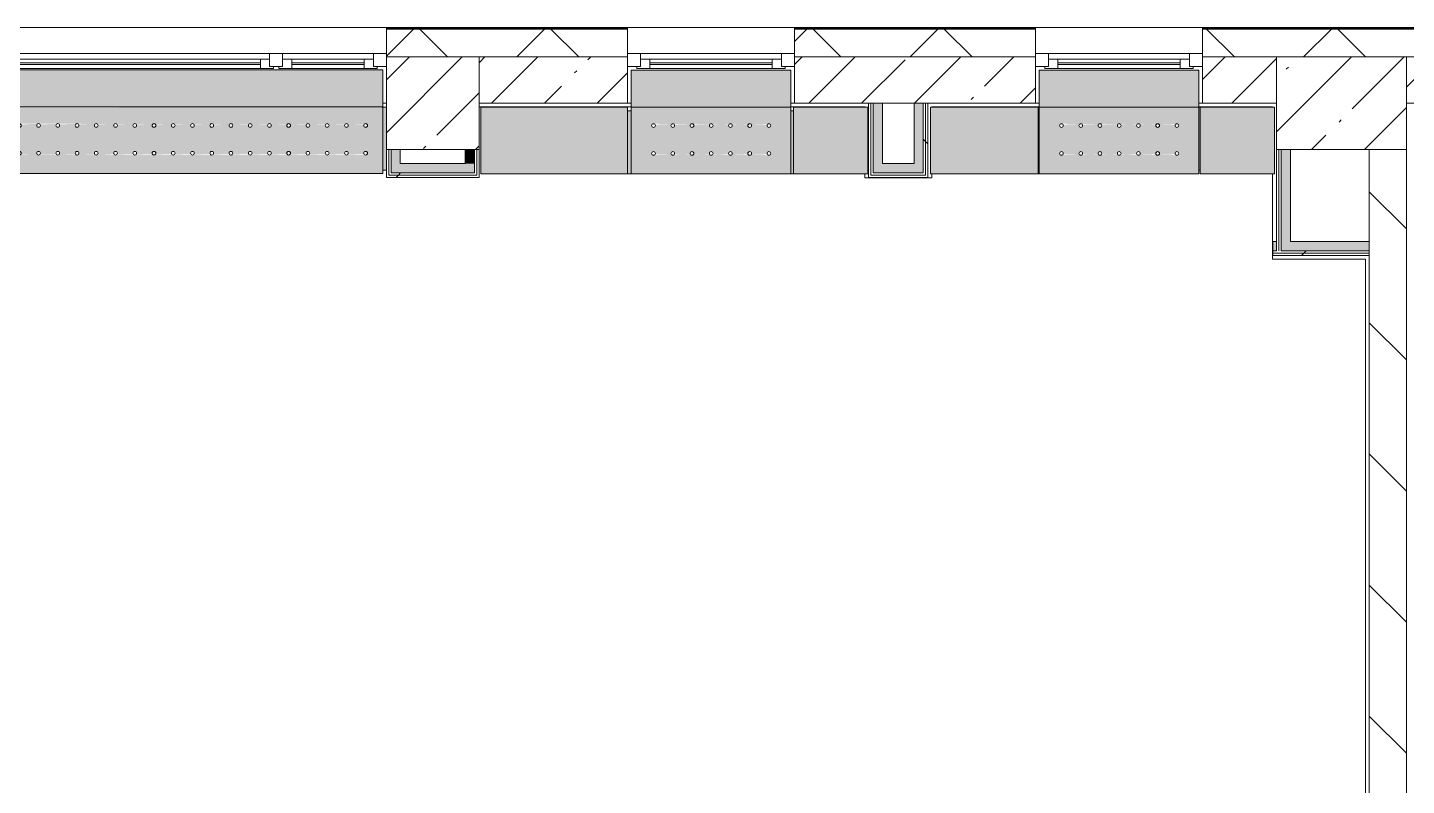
# Model space of a CAD drawing. Header units: millimetres. Extents: x 39815 to 261742, y -8553 to 29000.
# Drawn here: x 238347 to 245782, y 17471 to 21558 of the extents above; entities that cross this region are included whole.
import ezdxf

# ---------------------------------------------------------------- set-up
doc = ezdxf.new("R2010")
doc.units = ezdxf.units.MM
for name, color, linetype, lineweight, true_color in [('A-FLOR-1', 7, 'Continuous', 5, 0xaaaaaa), ('I-WALL-1', 7, 'Continuous', 5, 0xe7e7e7), ('I-WALL-2', 7, 'Continuous', 9, 0xe7e7e7), ('Знаки-2', 7, 'Continuous', 5, 0xd7cfbf)]:
    doc.layers.add(name, color=color, linetype=linetype, lineweight=lineweight, true_color=true_color)
for name, color, linetype, lineweight in [('A-GLAZ-2', 7, 'Continuous', 5), ('A-WALL-2', 7, 'Continuous', 9), ('A-WALL-4', 7, 'Continuous', 5), ('I-WALL-3', 7, 'Continuous', 5), ('S-COLS', 7, 'Continuous', 5), ('Знаки', 7, 'Continuous', 5)]:
    doc.layers.add(name, color=color, linetype=linetype, lineweight=lineweight)
pattern_1 = [(45, (134731.94, 0), (-530.33, 530.33), []), (135, (134731.94, 0), (-530.33, -530.33), [])]

# ---------------------------------------------------------------- blocks, each defined once
blk = doc.blocks.new('120_Окно_СКБ_2Ст_Фрамуга сверху - 120_Окно_СКБ_2Ст_2300х2500_h_ ДОО-23103760-Общий план 2 этажа с размещением фрагментов 2_8-2_11')
at = {"layer": 'A-GLAZ-2'}
for p, q in [((-1150, -127), (-1150, -57)), ((-1150, -57), (-1080, -57)), ((1150, -57), (-1150, -57)), ((-1080, -57), (-1080, -127)), ((-1080, -57), (1080, -57)), ((520, -127), (520, -57)), ((520, -57), (590, -57)), ((590, -57), (590, -127)), ((1080, -127), (1080, -57)), ((1080, -57), (1150, -57)), ((1150, -57), (1150, -127)), ((-1080, -127), (-1150, -127)), ((-1150, -127), (-1100, -127)), ((-1080, -127), (-1100, -127)), ((-1100, -127), (-1100, -137)), ((-1100, -137), (540, -137)), ((540, -137), (-1100, -137)), ((520, -87), (-1080, -87)), ((-1080, -87), (-1080, -127)), ((-1030, -137), (-1030, -87)), ((-1030, -107), (470, -107)), ((470, -117), (-1030, -117)), ((470, -137), (470, -87)), ((520, -127), (520, -87)), ((590, -127), (520, -127)), ((540, -127), (520, -127)), ((540, -127), (570, -127)), ((540, -127), (570, -127)), ((540, -137), (540, -127)), ((590, -127), (570, -127)), ((570, -127), (570, -137)), ((570, -137), (1100, -137)), ((1100, -137), (570, -137)), ((1080, -87), (590, -87)), ((590, -87), (590, -127)), ((640, -137), (640, -87)), ((640, -107), (1030, -107)), ((1030, -117), (640, -117)), ((1030, -137), (1030, -87)), ((1080, -127), (1080, -87)), ((1150, -127), (1080, -127)), ((1100, -127), (1080, -127)), ((1100, -127), (1149.8, -127)), ((1100, -137), (1100, -127))]:
    blk.add_line(p, q, dxfattribs=at)
blk = doc.blocks.new('120_Окно_СКБ_1Ст - 120_Окно_СКБ_1Ст 900х2500_h_ с форточкой-22877787-Общий план 2 этажа с размещением фрагментов 2_8-2_11')
at = {"layer": 'A-GLAZ-2'}
for p, q in [((-450, -127), (-450, -57)), ((-450, -57), (-380, -57)), ((450, -57), (-450, -57)), ((-380, -57), (-380, -127)), ((380, -127), (380, -57)), ((380, -57), (450, -57)), ((450, -57), (450, -127)), ((-380, -127), (-450, -127)), ((-450, -127), (-400, -127)), ((-380, -127), (-400, -127)), ((-400, -127), (-400, -137)), ((-400, -137), (400, -137)), ((400, -137), (-400, -137)), ((380, -87), (-380, -87)), ((-380, -87), (-380, -127)), ((-330, -137), (-330, -87)), ((-330, -107), (330, -107)), ((330, -117), (-330, -117)), ((330, -137), (330, -87)), ((380, -127), (380, -87)), ((450, -127), (380, -127)), ((400, -127), (380, -127)), ((400, -127), (450, -127)), ((400, -137), (400, -127))]:
    blk.add_line(p, q, dxfattribs=at)
blk = doc.blocks.new('BSC_Колонна _Прямоугольная - 500х500-23282986-Общий план 2 этажа с размещением фрагментов 2_8-2_11')
at = {"layer": 'S-COLS'}
h = blk.add_hatch(dxfattribs=at)
h.set_pattern_fill('FP_151', color=256, style=0, pattern_type=2)
h.set_pattern_definition([(45, (-105800, -21150), (-285.1231, 285.1231), []), (45, (-105514.88, -21150), (-285.1231, 285.1231), [504.031, -100.806, 16.764, -84.042])])
h.paths.add_polyline_path([(-250, -250), (250, -250), (250, 250), (-250, 250), (-250, 79.2)])
for p, q in [((250, 250), (-250, 250)), ((-250, 250), (-250, -250)), ((250, -250), (250, 250)), ((-250, -250), (250, -250))]:
    blk.add_line(p, q, dxfattribs=at)
blk = doc.blocks.new('BSC_Колонна _Прямоугольная - 700х500-V225-Общий план 2 этажа с размещением фрагментов 2_8-2_11')
at = {"layer": 'S-COLS'}
h = blk.add_hatch(dxfattribs=at)
h.set_pattern_fill('FP_163', color=256, style=0, pattern_type=2)
h.set_pattern_definition([(45, (-110700, -21150), (-285.1231, 285.1231), []), (45, (-110414.88, -21150), (-285.1231, 285.1231), [504.031, -100.806, 16.764, -84.042])])
h.paths.add_polyline_path([(-315, -250), (350, -250), (350, 250), (-350, 250), (-350, -250)])
for p, q in [((350, 250), (-350, 250)), ((-350, 250), (-350, -250)), ((350, -250), (350, 250)), ((-350, -250), (350, -250))]:
    blk.add_line(p, q, dxfattribs=at)
blk = doc.blocks.new('Зашивка радиатора_ с перфорацией М7_1 - Зашивка радиатора_ с перфорацией М7_1-V329-Общий план 2 этажа с размещением фрагментов 2_8-2_11')
at = {"layer": 'Знаки-2'}
blk.add_hatch(color=256, dxfattribs=at).paths.add_polyline_path([(925.3, 180), (1890, 180), (1890, 380), (-370, 380), (-370, 180), (648.1, 180)])
h = blk.add_hatch(color=256, dxfattribs=at)
h.paths.add_polyline_path([(-359.5, -179.9), (1890, -179.9), (1890, 180), (-359.5, 175.1), (-359.5, -179)])
h.paths.add_polyline_path([(648.1, -79.6), (-286.2, -74.6), (-286.2, -64.6), (-277.5, -59.6), (-268.8, -64.6), (-268.8, -74.6), (-272.5, -78.3), (-183.2, -72.8), (-182.4, -64.6), (-173.7, -59.6), (-165.1, -64.6), (-165.1, -74.6), (-168.7, -78.3), (-78.7, -74.6), (-78.7, -64.6), (-70, -59.6), (-61.3, -64.6), (-61.3, -74.6), (-65, -78.3), (25.1, -74.6), (25.1, -64.6), (33.8, -59.6), (42.4, -64.6), (42.4, -74.6), (38.8, -78.3), (128.8, -74.6), (128.8, -64.6), (137.5, -59.6), (146.2, -64.6), (146.2, -74.6), (142.5, -78.3), (232.6, -74.6), (232.6, -64.6), (241.3, -59.6), (249.9, -64.6), (249.9, -74.6), (246.3, -78.3), (336.3, -74.6), (336.3, -64.6), (345, -59.6), (353.7, -64.6), (353.7, -74.6), (350, -78.3), (440.1, -74.6), (440.1, -64.6), (448.8, -59.6), (457.4, -64.6), (457.4, -74.6), (453.8, -78.3), (543.8, -74.6), (543.8, -64.6), (552.5, -59.6), (561.2, -64.6), (561.2, -74.6), (557.5, -78.3), (647.6, -74.6), (648.1, -63.9), (656.2, -59.6), (664.9, -64.6), (664.9, -74.6), (661.3, -78.3), (751.3, -74.6), (751.3, -64.6), (760, -59.6), (768.7, -64.6), (768.7, -74.6), (765, -78.3), (855.1, -74.6), (855.1, -64.6), (863.7, -59.6), (872.4, -64.6), (872.4, -74.6), (868.8, -78.3), (958.8, -74.6), (958.8, -64.6), (967.5, -59.6), (976.2, -64.6), (976.2, -74.6), (972.5, -78.3), (1062.6, -74.6), (1062.6, -64.6), (1071.2, -59.6), (1079.9, -64.6), (1079.9, -74.6), (1076.3, -78.3), (1166.3, -74.6), (1166.3, -64.6), (1175, -59.6), (1183.7, -64.6), (1183.7, -74.6), (1180, -78.3), (1270.1, -74.6), (1270.1, -64.6), (1278.8, -59.6), (1287.4, -64.6), (1287.4, -74.6), (1283.8, -78.3), (1373.8, -74.6), (1373.8, -64.6), (1382.5, -59.6), (1391.2, -64.6), (1391.2, -74.6), (1387.5, -78.3), (1477.6, -74.6), (1477.6, -64.6), (1486.2, -59.6), (1494.9, -64.6), (1494.9, -74.6), (1491.3, -78.3), (1581.3, -74.6), (1581.3, -64.6), (1590, -59.6), (1598.7, -64.6), (1598.7, -74.6), (1595, -78.3), (1685.1, -74.6), (1685.1, -64.6), (1693.8, -59.6), (1702.4, -64.6), (1702.4, -74.6), (1698.8, -78.3), (1788.8, -74.6), (1788.8, -64.6), (1797.5, -59.6), (1806.2, -64.6), (1806.2, -74.6), (1797.5, -79.6), (1756.6, -79.3), (656.2, -79.6)])
h.paths.add_polyline_path([(241.3, 70.4), (232.6, 75.4), (232.6, 85.4), (236.3, 89), (146.2, 85.4), (146.2, 75.4), (137.5, 70.4), (128.8, 75.4), (128.8, 85.4), (132.5, 89), (42.4, 85.4), (42.4, 75.4), (33.8, 70.4), (25.1, 75.4), (25.1, 85.4), (28.8, 89), (-61.3, 85.4), (-61.3, 75.4), (-70, 70.4), (-78.7, 75.4), (-78.7, 85.4), (-75, 89), (-165.1, 85.4), (-165.1, 75.4), (-173.7, 70.4), (-183.2, 77.2), (-182.4, 85.4), (-183.2, 89), (-268.8, 85.4), (-268.8, 75.4), (-277.5, 70.4), (-286.2, 75.4), (-286.2, 85.4), (-277.5, 90.4), (-274.9, 90), (1806.2, 85.4), (1806.2, 75.4), (1797.5, 70.4), (1788.8, 75.4), (1788.8, 85.4), (1792.5, 89), (1702.4, 85.4), (1702.4, 75.4), (1693.8, 70.4), (1685.1, 75.4), (1685.1, 85.4), (1688.8, 89), (1598.7, 85.4), (1598.7, 75.4), (1590, 70.4), (1581.3, 75.4), (1581.3, 85.4), (1585, 89), (1494.9, 85.4), (1494.9, 75.4), (1486.2, 70.4), (1477.6, 75.4), (1477.6, 85.4), (1479.5, 89), (1391.2, 85.4), (1391.2, 75.4), (1382.5, 70.4), (1373.8, 75.4), (1373.8, 85.4), (1377.5, 89), (1287.4, 85.4), (1287.4, 75.4), (1278.8, 70.4), (1270.1, 75.4), (1270.1, 85.4), (1273.8, 89), (1183.7, 85.4), (1183.7, 75.4), (1175, 70.4), (1166.3, 75.4), (1166.3, 85.4), (1170, 89), (1079.9, 85.4), (1079.9, 75.4), (1071.2, 70.4), (1062.6, 75.4), (1062.6, 85.4), (1066.3, 89), (976.2, 85.4), (976.2, 75.4), (967.5, 70.4), (958.8, 75.4), (958.8, 85.4), (962.5, 89), (872.4, 85.4), (872.4, 75.4), (863.7, 70.4), (855.1, 75.4), (855.1, 85.4), (858.8, 89), (768.7, 85.4), (768.7, 75.4), (760, 70.4), (751.3, 75.4), (751.3, 85.4), (755, 89), (664.9, 85.4), (664.9, 75.4), (656.2, 70.4), (647.6, 75.4), (648.1, 86.1), (648.1, 89), (561.2, 85.4), (561.2, 75.4), (552.5, 70.4), (543.8, 75.4), (543.8, 85.4), (547.5, 89), (457.4, 85.4), (457.4, 75.4), (448.8, 70.4), (440.1, 75.4), (440.1, 85.4), (443.8, 89), (353.7, 85.4), (353.7, 75.4), (345, 70.4), (336.3, 75.4), (336.3, 85.4), (340, 89), (249.9, 85.4), (249.9, 75.4), (243.8, 70.7)])
at = {"layer": 'Знаки'}
for p, q in [((1890, 380), (-370, 380)), ((-370, 380), (-370, 180)), ((1890, 180), (1890, 380)), ((-370, 180), (1890, 180)), ((1890, 180), (-370, 180)), ((1890, -179.9), (1890, 180)), ((-359.5, -179.9), (1890, -179.9))]:
    blk.add_line(p, q, dxfattribs=at)
for centre, start, end in [((-277.5, 80.4), 0, 180), ((-277.5, 80.4), 180, 360), ((-173.7, 80.4), 0, 180), ((-173.7, 80.4), 180, 0), ((-70, 80.4), 0, 180), ((-70, 80.4), 180, 0), ((33.8, 80.4), 0, 180), ((33.8, 80.4), 180, 360), ((137.5, 80.4), 0, 180), ((137.5, 80.4), 180, 0), ((241.3, 80.4), 0, 180), ((241.3, 80.4), 180, 0), ((345, 80.4), 0, 180), ((345, 80.4), 180, 0), ((448.8, 80.4), 0, 180), ((448.8, 80.4), 180, 0), ((552.5, 80.4), 0, 180), ((552.5, 80.4), 180, 360), ((656.2, 80.4), 0, 180), ((656.2, 80.4), 180, 0), ((760, 80.4), 0, 180), ((760, 80.4), 180, 0), ((863.7, 80.4), 0, 180), ((863.7, 80.4), 180, 0), ((967.5, 80.4), 0, 180), ((967.5, 80.4), 180, 0), ((1071.2, 80.4), 0, 180), ((1071.2, 80.4), 180, 0), ((1175, 80.4), 0, 180), ((1175, 80.4), 180, 0), ((1278.8, 80.4), 0, 180), ((1278.8, 80.4), 180, 0), ((1382.5, 80.4), 0, 180), ((1382.5, 80.4), 180, 0), ((1486.2, 80.4), 0, 180), ((1486.2, 80.4), 180, 360), ((1590, 80.4), 0, 180), ((1590, 80.4), 180, 0), ((1693.8, 80.4), 0, 180), ((1693.8, 80.4), 180, 360), ((1797.5, 80.4), 0, 180), ((1797.5, 80.4), 180, 0), ((-277.5, -69.6), 0, 180), ((-277.5, -69.6), 180, 0), ((-173.7, -69.6), 0, 180), ((-173.7, -69.6), 180, 0), ((-70, -69.6), 0, 180), ((-70, -69.6), 180, 0), ((33.8, -69.6), 0, 180), ((33.8, -69.6), 180, 0), ((137.5, -69.6), 0, 180), ((137.5, -69.6), 180, 0), ((241.3, -69.6), 0, 180), ((241.3, -69.6), 180, 0), ((345, -69.6), 0, 180), ((345, -69.6), 180, 0), ((448.8, -69.6), 0, 180), ((448.8, -69.6), 180, 0), ((552.5, -69.6), 0, 180), ((552.5, -69.6), 180, 0), ((656.2, -69.6), 0, 180), ((656.2, -69.6), 180, 0), ((760, -69.6), 0, 180), ((760, -69.6), 180, 0), ((863.7, -69.6), 0, 180), ((863.7, -69.6), 180, 0), ((967.5, -69.6), 0, 180), ((967.5, -69.6), 180, 0), ((1071.2, -69.6), 0, 180), ((1071.2, -69.6), 180, 0), ((1175, -69.6), 0, 180), ((1175, -69.6), 180, 0), ((1278.8, -69.6), 0, 180), ((1278.8, -69.6), 180, 0), ((1382.5, -69.6), 0, 180), ((1382.5, -69.6), 180, 0), ((1486.2, -69.6), 0, 180), ((1486.2, -69.6), 180, 0), ((1590, -69.6), 0, 180), ((1590, -69.6), 180, 0), ((1693.8, -69.6), 0, 180), ((1693.8, -69.6), 180, 0), ((1797.5, -69.6), 0, 180), ((1797.5, -69.6), 180, 0)]:
    blk.add_arc(centre, 10, start, end, dxfattribs=at)
blk = doc.blocks.new('Зашивка радиатора_ с перфорацией М1_1 - Зашивка радиатора_ с перфорацией М1_1-V328-Общий план 2 этажа с размещением фрагментов 2_8-2_11')
at = {"layer": 'Знаки-2'}
blk.add_hatch(color=256, dxfattribs=at).paths.add_polyline_path([(-82.9, 180), (430, 180), (430, 380), (-430, 380), (-430, 180), (-360, 180)])
h = blk.add_hatch(color=256, dxfattribs=at)
h.paths.add_polyline_path([(-430, -179.9), (430.2, -179.9), (430.2, 180), (-430, 180)])
h.paths.add_polyline_path([(312.2, -79.6), (309.7, -79.3), (-318.9, -74.6), (-318.9, -64.6), (-310.3, -59.6), (-301.6, -64.6), (-301.6, -74.6), (-305.2, -78.3), (-215.2, -74.6), (-215.2, -64.6), (-206.5, -59.6), (-197.8, -64.6), (-197.8, -74.6), (-201.5, -78.3), (-111.4, -74.6), (-111.4, -64.6), (-102.8, -59.6), (-94.1, -64.6), (-94.1, -74.6), (-97.7, -78.3), (-7.7, -74.6), (-7.7, -64.6), (1, -59.6), (9.7, -64.6), (9.7, -74.6), (6, -78.3), (96.1, -74.6), (96.1, -64.6), (104.7, -59.6), (113.4, -64.6), (113.4, -74.6), (109.8, -78.3), (199.8, -74.6), (199.8, -64.6), (208.5, -59.6), (217.2, -64.6), (217.2, -74.6), (213.5, -78.3), (303.6, -74.6), (303.6, -64.6), (312.2, -59.6), (320.9, -64.6), (320.9, -74.6), (314.8, -79.3)])
h.paths.add_polyline_path([(-102.8, 70.4), (-111.4, 75.4), (-111.4, 85.4), (-107.7, 89), (-197.8, 85.4), (-197.8, 75.4), (-206.5, 70.4), (-215.2, 75.4), (-215.2, 85.4), (-211.5, 89), (-301.6, 85.4), (-301.6, 75.4), (-310.3, 70.4), (-318.9, 75.4), (-318.9, 85.4), (-310.3, 90.4), (-307.7, 90), (320.9, 85.4), (320.9, 75.4), (312.2, 70.4), (303.6, 75.4), (303.6, 85.4), (307.3, 89), (217.2, 85.4), (217.2, 75.4), (208.5, 70.4), (199.8, 75.4), (199.8, 85.4), (203.5, 89), (113.4, 85.4), (113.4, 75.4), (104.7, 70.4), (96.1, 75.4), (96.1, 85.4), (99.8, 89), (9.7, 85.4), (9.7, 75.4), (1, 70.4), (-7.7, 75.4), (-7.7, 85.4), (-4, 89), (-94.1, 85.4), (-94.1, 75.4), (-100.2, 70.7)])
at = {"layer": 'Знаки'}
for p, q in [((430, 380), (-430, 380)), ((-430, 380), (-430, 180)), ((430, 180), (430, 380)), ((-430, 180), (430, 180)), ((430.2, 180), (-430, 180)), ((-430, 180), (-430, -179.9)), ((430.2, -179.9), (430.2, 180)), ((-430, -179.9), (430.2, -179.9))]:
    blk.add_line(p, q, dxfattribs=at)
for centre, start, end in [((-310.3, 80.4), 180, 0), ((-310.3, 80.4), 0, 180), ((-206.5, 80.4), 0, 180), ((-206.5, 80.4), 180, 360), ((-102.8, 80.4), 0, 180), ((-102.8, 80.4), 180, 0), ((1, 80.4), 0, 180), ((1, 80.4), 180, 0), ((104.7, 80.4), 0, 180), ((104.7, 80.4), 180, 360), ((208.5, 80.4), 0, 180), ((208.5, 80.4), 180, 0), ((312.2, 80.4), 0, 180), ((312.2, 80.4), 180, 0), ((-310.3, -69.6), 0, 180), ((-310.3, -69.6), 180, 0), ((-206.5, -69.6), 0, 180), ((-206.5, -69.6), 180, 0), ((-102.8, -69.6), 0, 180), ((-102.8, -69.6), 180, 0), ((1, -69.6), 0, 180), ((1, -69.6), 180, 0), ((104.7, -69.6), 0, 180), ((104.7, -69.6), 180, 0), ((208.5, -69.6), 0, 180), ((208.5, -69.6), 180, 0), ((312.2, -69.6), 0, 180), ((312.2, -69.6), 180, 0)]:
    blk.add_arc(centre, 10, start, end, dxfattribs=at)
blk = doc.blocks.new('Зашивка без перфорации М3_2_1 - М3_2_9-V330-Общий план 2 этажа с размещением фрагментов 2_8-2_11')
at = {"layer": 'Знаки-2'}
blk.add_hatch(color=256, dxfattribs=at).paths.add_polyline_path([(-430, -179.9), (360.2, -179.9), (360.2, 180), (-430, 180)])
at = {"layer": 'Знаки'}
for p, q in [((360.2, 180), (-430, 180)), ((-430, 180), (-430, -179.9)), ((360.2, -179.9), (360.2, 180)), ((-430, -179.9), (360.2, -179.9))]:
    blk.add_line(p, q, dxfattribs=at)
blk = doc.blocks.new('Зашивка без перфорации М3_2_1 - М3_2_15-31189115-Общий план 2 этажа с размещением фрагментов 2_8-2_11')
at = {"layer": 'Знаки-2'}
blk.add_hatch(color=256, dxfattribs=at).paths.add_polyline_path([(-430, -179.9), (150.2, -179.9), (150.2, 180), (-430, 180)])
at = {"layer": 'Знаки'}
for p, q in [((150.2, 180), (-430, 180)), ((-430, 180), (-430, -179.9)), ((150.2, -179.9), (150.2, 180)), ((-430, -179.9), (150.2, -179.9))]:
    blk.add_line(p, q, dxfattribs=at)
blk = doc.blocks.new('Зашивка без перфорации М3_2_1 - М3_2_13-31189094-Общий план 2 этажа с размещением фрагментов 2_8-2_11')
at = {"layer": 'Знаки-2'}
blk.add_hatch(color=256, dxfattribs=at).paths.add_polyline_path([(-29.8, -179.9), (-29.8, 180), (-430, 180), (-430, -179.9)])
at = {"layer": 'Знаки'}
for p, q in [((-29.8, 180), (-430, 180)), ((-430, 180), (-430, -179.9)), ((-29.8, -179.9), (-29.8, 180)), ((-430, -179.9), (-29.8, -179.9))]:
    blk.add_line(p, q, dxfattribs=at)
blk = doc.blocks.new('Зашивка_ торцевая панель - Зашивка_ торцевая панель Т2-V332-Общий план 2 этажа с размещением фрагментов 2_8-2_11')
at = {"layer": 'Знаки-2'}
blk.add_hatch(color=256, dxfattribs=at).paths.add_polyline_path([(-430, 180), (-430, -160), (-410.5, -160), (-410.5, 180)])
at = {"layer": 'Знаки'}
for p, q in [((-430, 180), (-410.5, 180)), ((-430, -160), (-406, -160))]:
    blk.add_line(p, q, dxfattribs=at)
blk = doc.blocks.new('Зашивка_ опоясывающая панель - Зашивка_ опоясывающая панель Т2_1-V333-Общий план 2 этажа с размещением фрагментов 2_8-2_11')
at = {"layer": 'Знаки-2'}
blk.add_hatch(color=256, dxfattribs=at).paths.add_polyline_path([(-429, 180), (-429.2, 179.9), (-429.2, -160), (-408.4, -160), (-408.4, 180)])
at = {"layer": 'Знаки'}
for p, q in [((-430, 180), (-406, 180)), ((-429.2, -160), (-408.4, -160))]:
    blk.add_line(p, q, dxfattribs=at)
blk = doc.blocks.new('Зашивка_ опоясывающая панель - Зашивка_ опоясывающая панель Т2_1-V334-Общий план 2 этажа с размещением фрагментов 2_8-2_11')
at = {"layer": 'Знаки-2'}
blk.add_hatch(color=256, dxfattribs=at).paths.add_polyline_path([(-412, 180), (-426.2, 179.9), (-426.2, -160), (-411.9, -160), (-411.9, 179.9), (-412, 180)])
at = {"layer": 'Знаки'}
for p, q in [((-430, 180), (-406, 180)), ((-426.2, -160), (-411.9, -160))]:
    blk.add_line(p, q, dxfattribs=at)
blk = doc.blocks.new('Зашивка_ опоясывающая панель - Зашивка_ опоясывающая панель Т2_1-V335-Общий план 2 этажа с размещением фрагментов 2_8-2_11')
at = {"layer": 'Знаки-2'}
blk.add_hatch(color=256, dxfattribs=at).paths.add_polyline_path([(-419.5, 180), (-419.6, 179.9), (-419.6, -160), (-413.1, -160), (-413.1, 179.9), (-413.1, 180)])
at = {"layer": 'Знаки'}
for p, q in [((-430, 180), (-406, 180)), ((-419.6, -160), (-413.1, -160))]:
    blk.add_line(p, q, dxfattribs=at)
blk = doc.blocks.new('Зашивка_ опоясывающая панель - Зашивка_ опоясывающая панель Т2_1-V336-Общий план 2 этажа с размещением фрагментов 2_8-2_11')
at = {"layer": 'Знаки-2'}
blk.add_hatch(color=256, dxfattribs=at).paths.add_polyline_path([(-418, 180), (-426.1, 180), (-426.1, -160), (-418, -160), (-418, 99.6)])
at = {"layer": 'Знаки'}
for p, q in [((-426.1, 180), (-418, 180)), ((-426.1, -160), (-418, -160))]:
    blk.add_line(p, q, dxfattribs=at)

msp = doc.modelspace()

# ---------------------------------------------------------------- hatches: boundary and pattern name
at = {"layer": 'A-WALL-4'}
h = msp.add_hatch(dxfattribs=at)
h.set_pattern_fill('FP_61', color=256, style=0, pattern_type=2)
h.set_pattern_definition([(45, (134731.94, 0), (-353.5534, 353.5534), []), (135, (134731.94, 0), (-353.5534, -353.5534), [])])
h.paths.add_polyline_path([(259961.9, 21400), (259961.9, 21550), (254882.2, 21550), (254882.2, 21400), (259811.9, 21400)])
h.paths.add_polyline_path([(253982.2, 21400), (253982.2, 21550), (252632.4, 21550), (252632.4, 21400), (252875.9, 21400)])
h.paths.add_polyline_path([(242482.4, 21400), (243782.4, 21400), (243782.4, 21550), (242482.4, 21550)])
h.paths.add_polyline_path([(245081.9, 21400), (245981.9, 21400), (245981.9, 21550), (244682.4, 21550), (244682.4, 21400)])
h.paths.add_polyline_path([(248032.4, 21400), (248032.4, 21550), (246881.9, 21550), (246881.9, 21400)])
h.paths.add_polyline_path([(241582.4, 21400), (241582.4, 21550), (240282.2, 21550), (240282.2, 21400), (240781.9, 21400)])
h.paths.add_polyline_path([(250832.4, 21400), (251732.4, 21400), (251732.4, 21550), (250332.4, 21550), (250332.4, 21400), (250659, 21400)])
h.paths.add_polyline_path([(237982.2, 21400), (237982.2, 21550), (236781.9, 21550), (236781.9, 21400), (237358, 21400)])
h.paths.add_polyline_path([(227936.4, 21400), (228041.9, 21400), (228041.9, 21550), (227791.9, 21550), (227791.9, 21400)])
h.paths.add_polyline_path([(232924.3, 21400), (235881.9, 21400), (235881.9, 21550), (231341.9, 21550), (231341.9, 21400), (231815.8, 21400)])
at = {"layer": 'I-WALL-1'}
msp.add_hatch(color=256, dxfattribs=at).paths.add_polyline_path([(245106.9, 20404), (245156.9, 20404), (245156.9, 20900), (245106.9, 20900), (245106.9, 20688.8)])
at = {"layer": 'I-WALL-2'}
for points in [[(242956.9, 20774), (242956.9, 21150), (242906.9, 21150), (242906.9, 20774)], [(243176.9, 20824), (243176.9, 21150), (243126.9, 21150), (243126.9, 20824)], [(240356.9, 20774), (240356.9, 20900), (240306.9, 20900), (240306.9, 20774)], [(240756.9, 20824), (240756.9, 20900), (240706.9, 20900), (240706.9, 20824)], [(240356.9, 20774), (240756.9, 20774), (240756.9, 20824), (240356.9, 20824)], [(242956.9, 20774), (243176.9, 20774), (243176.9, 20824), (242956.9, 20824)]]:
    msp.add_hatch(color=256, dxfattribs=at).paths.add_polyline_path(points)
h = msp.add_hatch(color=256, dxfattribs=at)
h.paths.add_polyline_path([(245061.9, 20354), (245081.9, 20354), (245081.9, 20404), (245061.9, 20404)])
h.paths.add_polyline_path([(245581.9, 20354), (245581.9, 20404), (245106.9, 20404), (245106.9, 20354), (245116.9, 20354)])
at = {"layer": 'I-WALL-3'}
h = msp.add_hatch(dxfattribs=at)
h.set_pattern_fill('FP_69', color=256, style=0, pattern_type=2)
h.set_pattern_definition([(45, (134731.94, 0), (-285.1231, 285.1231), []), (45, (135017.06, 0), (-285.1231, 285.1231), [504.031, -100.806, 16.764, -84.042])])
h.paths.add_polyline_path([(252912.4, 21150), (253982.2, 21150), (253982.2, 21400), (252632.4, 21400), (252632.4, 21150), (252899.9, 21150)])
h.paths.add_polyline_path([(248032.4, 21150), (248032.4, 21400), (246881.9, 21400), (246881.9, 21150)])
h.paths.add_polyline_path([(250832.4, 21150), (251732.4, 21150), (251732.4, 21400), (250832.4, 21400), (250832.4, 21239.3)])
h.paths.add_polyline_path([(255581.9, 21150), (255941.9, 21150), (255941.9, 21400), (255581.9, 21400), (255581.9, 21229.2)])
h.paths.add_polyline_path([(236803.7, 21150), (237982.2, 21150), (237982.2, 21400), (236781.9, 21400), (236781.9, 21150)])
h.paths.add_polyline_path([(235869.4, 21150), (235881.9, 21150), (235881.9, 21400), (235531.9, 21400), (235531.9, 21150), (235856.9, 21150)])
h.paths.add_polyline_path([(240781.9, 21150), (241582.4, 21150), (241582.4, 21400), (240781.9, 21400), (240781.9, 21229.2)])
h.paths.add_polyline_path([(244682.4, 21150), (245081.9, 21150), (245081.9, 21400), (244682.4, 21400), (244682.4, 21229.2)])
h.paths.add_polyline_path([(242894.4, 21150), (243782.4, 21150), (243782.4, 21400), (242482.4, 21400), (242482.4, 21150), (242881.9, 21150)])
h.paths.add_polyline_path([(245981.9, 21150), (245981.9, 21400), (245781.9, 21400), (245781.9, 21150)])
h = msp.add_hatch(dxfattribs=at)
h.set_pattern_fill('FP_176', color=256, style=0, pattern_type=2)
h.set_pattern_definition(pattern_1)
h.paths.add_polyline_path([(243189.4, 20774), (243189.4, 21150), (243176.9, 21150), (243176.9, 20774)])
h = msp.add_hatch(dxfattribs=at)
h.set_pattern_fill('FP_176', color=256, style=0, pattern_type=2)
h.set_pattern_definition(pattern_1)
h.paths.add_polyline_path([(243201.9, 20761.5), (243201.9, 21150), (243189.4, 21150), (243189.4, 20761.5)])
h = msp.add_hatch(dxfattribs=at)
h.set_pattern_fill('FP_72', color=256, style=0, pattern_type=2)
h.set_pattern_definition([(135, (134731.94, 0), (-353.5534, -353.5534), [])])
h.paths.add_polyline_path([(245781.9, 13900), (245781.9, 20900), (245581.9, 20900), (245581.9, 13900)])
h = msp.add_hatch(dxfattribs=at)
h.set_pattern_fill('FP_176', color=256, style=0, pattern_type=2)
h.set_pattern_definition(pattern_1)
h.paths.add_polyline_path([(240683.2, 20749), (240781.9, 20749), (240781.9, 20761.5), (240294.4, 20761.5), (240294.4, 20749), (240356.9, 20749)])
h = msp.add_hatch(dxfattribs=at)
h.set_pattern_fill('FP_176', color=256, style=0, pattern_type=2)
h.set_pattern_definition(pattern_1)
h.paths.add_polyline_path([(240356.9, 20761.5), (240769.4, 20761.5), (240769.4, 20774), (240306.9, 20774), (240306.9, 20761.5)])
h = msp.add_hatch(dxfattribs=at)
h.set_pattern_fill('FP_176', color=256, style=0, pattern_type=2)
h.set_pattern_definition(pattern_1)
h.paths.add_polyline_path([(245581.9, 20341.5), (245581.9, 20354), (245061.9, 20354), (245061.9, 20341.5), (245116.9, 20341.5)])
h = msp.add_hatch(dxfattribs=at)
h.set_pattern_fill('FP_176', color=256, style=0, pattern_type=2)
h.set_pattern_definition(pattern_1)
h.paths.add_polyline_path([(245061.9, 20329), (245581.9, 20329), (245581.9, 20341.5), (245061.9, 20341.5)])

# ---------------------------------------------------------------- linework, layer by layer
at = {"layer": 'A-FLOR-1'}
for p, q in [((241602.4, 21130), (240781.9, 21130)), ((242860.9, 21130), (242462.4, 21130)), ((243802.4, 21130), (243222.9, 21130)), ((245060.9, 21130), (244662.4, 21130)), ((242860.9, 20748), (242860.9, 20769.1)), ((243222.9, 20748), (242860.9, 20748)), ((243222.9, 20769.1), (243222.9, 20748)), ((245060.9, 20308), (245060.9, 20769.1)), ((245560.9, 20308), (245060.9, 20308)), ((245560.9, 14011), (245560.9, 20308))]:
    msp.add_line(p, q, dxfattribs=at)
at = {"layer": 'A-WALL-2'}
for p, q in [((241582.4, 21553), (240282.2, 21553)), ((241582.4, 21550), (240282.2, 21550)), ((243782.4, 21553), (242482.4, 21553)), ((243782.4, 21550), (242482.4, 21550)), ((245981.9, 21553), (244682.4, 21553)), ((245981.9, 21550), (244682.4, 21550)), ((241582.4, 21400), (240781.9, 21400)), ((243782.4, 21400), (242482.4, 21400)), ((245081.9, 21400), (244682.4, 21400)), ((245981.9, 21400), (245781.9, 21400)), ((242956.9, 21150), (242881.9, 21150)), ((242894.4, 20761.5), (242894.4, 21150)), ((242906.9, 20774), (242906.9, 21150)), ((243201.9, 21150), (243126.9, 21150)), ((243176.9, 21150), (243176.9, 20774)), ((243189.4, 21150), (243189.4, 20761.5)), ((240294.4, 20761.5), (240294.4, 20900)), ((240306.9, 20774), (240306.9, 20900)), ((240756.9, 20900), (240756.9, 20774)), ((240769.4, 20900), (240769.4, 20761.5)), ((245094.4, 20900), (245094.4, 20354)), ((245106.9, 20900), (245106.9, 20354)), ((240769.4, 20761.5), (240294.4, 20761.5)), ((240756.9, 20774), (240306.9, 20774)), ((243189.4, 20761.5), (242894.4, 20761.5)), ((243176.9, 20774), (242906.9, 20774)), ((245081.9, 20404), (245081.9, 20354)), ((245081.9, 20354), (245061.9, 20354)), ((245581.9, 20341.5), (245061.9, 20341.5)), ((245581.9, 20354), (245106.9, 20354))]:
    msp.add_line(p, q, dxfattribs=at)
at = {"layer": 'A-WALL-4'}
for p, q in [((244682.4, 21558), (231341.9, 21558)), ((240282.2, 21558), (240282.2, 21400)), ((241582.4, 21400), (241582.4, 21558)), ((242482.4, 21558), (242482.4, 21400)), ((243782.4, 21400), (243782.4, 21558)), ((254882.2, 21558), (244682.4, 21558)), ((244682.4, 21558), (244682.4, 21400))]:
    msp.add_line(p, q, dxfattribs=at)
at = {"layer": 'I-WALL-3'}
for p, q in [((241582.4, 21150), (241582.4, 21400)), ((242482.4, 21400), (242482.4, 21150)), ((243782.4, 21150), (243782.4, 21400)), ((244682.4, 21400), (244682.4, 21150)), ((240281.9, 21150), (240262.4, 21150)), ((240781.9, 21150), (241602.4, 21150)), ((242462.4, 21150), (242881.9, 21150)), ((242881.9, 21150), (242881.9, 20749)), ((242956.9, 21150), (243126.9, 21150)), ((242956.9, 20824), (242956.9, 21150)), ((243126.9, 21150), (243126.9, 20824)), ((243201.9, 21150), (243802.4, 21150)), ((243201.9, 20749), (243201.9, 21150)), ((244662.4, 21150), (245081.9, 21150)), ((245781.9, 21150), (250332.4, 21150)), ((240281.9, 20900), (240281.9, 20749)), ((240356.9, 20824), (240356.9, 20900)), ((240706.9, 20900), (240706.9, 20824)), ((240781.9, 20749), (240781.9, 20900)), ((245081.9, 20900), (245081.9, 20404)), ((245156.9, 20404), (245156.9, 20900)), ((245581.9, 20900), (245581.9, 13980)), ((245781.9, 13900), (245781.9, 20900)), ((240706.9, 20824), (240356.9, 20824)), ((243126.9, 20824), (242956.9, 20824)), ((240281.9, 20749), (240781.9, 20749)), ((242881.9, 20749), (243201.9, 20749)), ((245081.9, 20404), (245061.9, 20404)), ((245061.9, 20404), (245061.9, 20329)), ((245581.9, 20404), (245156.9, 20404)), ((245061.9, 20329), (245581.9, 20329))]:
    msp.add_line(p, q, dxfattribs=at)

# ---------------------------------------------------------------- block references
at = {"layer": 'A-GLAZ-2'}
for name, p in [('120_Окно_СКБ_2Ст_Фрамуга сверху - 120_Окно_СКБ_2Ст_2300х2500_h_ ДОО-23103760-Общий план 2 этажа с размещением фрагментов 2_8-2_11', (239132.2, 21475)), ('120_Окно_СКБ_1Ст - 120_Окно_СКБ_1Ст 900х2500_h_ с форточкой-22877787-Общий план 2 этажа с размещением фрагментов 2_8-2_11', (242032.4, 21475)), ('120_Окно_СКБ_1Ст - 120_Окно_СКБ_1Ст 900х2500_h_ с форточкой-22877787-Общий план 2 этажа с размещением фрагментов 2_8-2_11', (244232.4, 21475))]:
    msp.add_blockref(name, p, dxfattribs=at)
at = {"layer": 'S-COLS'}
for name, p in [('BSC_Колонна _Прямоугольная - 500х500-23282986-Общий план 2 этажа с размещением фрагментов 2_8-2_11', (240531.9, 21150)), ('BSC_Колонна _Прямоугольная - 700х500-V225-Общий план 2 этажа с размещением фрагментов 2_8-2_11', (245431.9, 21150))]:
    msp.add_blockref(name, p, dxfattribs=at)
at = {"layer": 'Знаки'}
for name, p in [('Зашивка радиатора_ с перфорацией М7_1 - Зашивка радиатора_ с перфорацией М7_1-V329-Общий план 2 этажа с размещением фрагментов 2_8-2_11', (238372.4, 20950)), ('Зашивка радиатора_ с перфорацией М1_1 - Зашивка радиатора_ с перфорацией М1_1-V328-Общий план 2 этажа с размещением фрагментов 2_8-2_11', (242032.4, 20949)), ('Зашивка радиатора_ с перфорацией М1_1 - Зашивка радиатора_ с перфорацией М1_1-V328-Общий план 2 этажа с размещением фрагментов 2_8-2_11', (244232.4, 20949)), ('Зашивка без перфорации М3_2_1 - М3_2_9-V330-Общий план 2 этажа с размещением фрагментов 2_8-2_11', (241221.4, 20949)), ('Зашивка без перфорации М3_2_1 - М3_2_13-31189094-Общий план 2 этажа с размещением фрагментов 2_8-2_11', (242906.9, 20949)), ('Зашивка без перфорации М3_2_1 - М3_2_15-31189115-Общий план 2 этажа с размещением фрагментов 2_8-2_11', (243645.7, 20949)), ('Зашивка без перфорации М3_2_1 - М3_2_13-31189094-Общий план 2 этажа с размещением фрагментов 2_8-2_11', (245100.8, 20949))]:
    msp.add_blockref(name, p, dxfattribs=at)
at = {"layer": 'Знаки', "rotation": 180}
for name, p in [('Зашивка_ торцевая панель - Зашивка_ торцевая панель Т2-V332-Общий план 2 этажа с размещением фрагментов 2_8-2_11', (239851.9, 20969)), ('Зашивка_ опоясывающая панель - Зашивка_ опоясывающая панель Т2_1-V336-Общий план 2 этажа с размещением фрагментов 2_8-2_11', (244244.7, 20969)), ('Зашивка_ опоясывающая панель - Зашивка_ опоясывающая панель Т2_1-V333-Общий план 2 этажа с размещением фрагментов 2_8-2_11', (241173.3, 20949)), ('Зашивка_ опоясывающая панель - Зашивка_ опоясывающая панель Т2_1-V334-Общий план 2 этажа с размещением фрагментов 2_8-2_11', (242050.8, 20949)), ('Зашивка_ опоясывающая панель - Зашивка_ опоясывающая панель Т2_1-V335-Общий план 2 этажа с размещением фрагментов 2_8-2_11', (243382.8, 20949))]:
    msp.add_blockref(name, p, dxfattribs=at)

doc.saveas('drawing.dxf')
